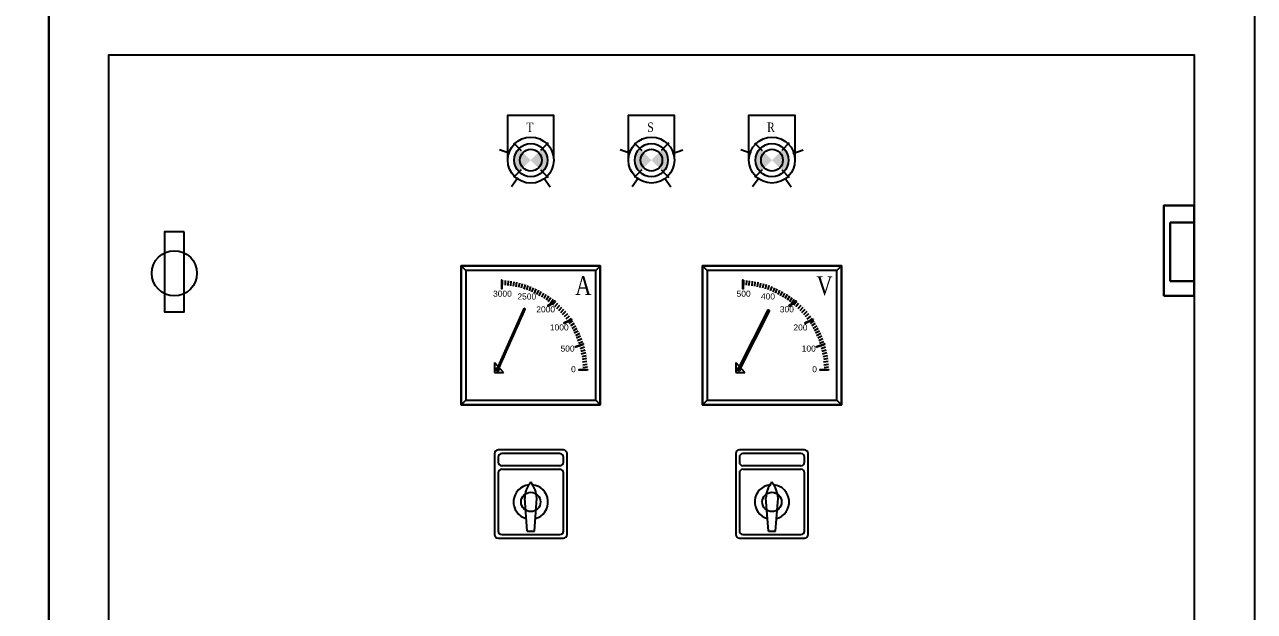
# Model space of a CAD drawing. Header units: millimetres. Extents: x 330554 to 656471, y 11007 to 130943.
# Drawn here: x 419137 to 419953, y 94821 to 95211 of the extents above; entities that cross this region are included whole.
import ezdxf
from ezdxf.enums import TextEntityAlignment as Align

# ---------------------------------------------------------------- set-up
doc = ezdxf.new("R2010")
doc.units = ezdxf.units.MM
doc.header["$LTSCALE"] = 6
doc.linetypes.add('CENTER2', pattern=[1.125, 0.75, -0.125, 0.125, -0.125])
for name, color, linetype in [('BASBAR', 1, 'Continuous'), ('KICHTHUOC', 3, 'Continuous'), ('thước đo', 3, 'Continuous'), ('đèn báo pha', 10, 'Continuous'), ('đường tâm', 30, 'CENTER2')]:
    doc.layers.add(name, color=color, linetype=linetype)
doc.layers.add('đường khung', color=7, linetype='Continuous', lineweight=30)
doc.styles.add('SIMPLEX', font='times.ttf', dxfattribs={"width": 0.7})
doc.styles.get("Standard").update_dxf_attribs({"font": 'VHELVCN.TTF', "height": 120})

msp = doc.modelspace()

# ---------------------------------------------------------------- hatches: boundary and pattern name
at = {"layer": 'KICHTHUOC', "ltscale": 8}
h = msp.add_hatch(color=2, dxfattribs=at)
h.paths.add_polyline_path([(419544.989, 95112.956, -0.1989124), (419541.767, 95120.734, -0.1989124), (419544.989, 95128.512), (419552.767, 95120.734)])
h.paths.add_polyline_path([(419560.545, 95112.956), (419552.767, 95120.734), (419560.545, 95128.512, -0.1989124), (419563.767, 95120.734, -0.1989124)])
at = {"layer": 'thước đo', "ltscale": 8}
h = msp.add_hatch(color=256, dxfattribs=at)
h.paths.add_polyline_path([(419464.963, 95112.946, -0.1989124), (419461.741, 95120.724, -0.1989124), (419464.963, 95128.502), (419472.741, 95120.724)])
h.paths.add_polyline_path([(419480.519, 95112.946), (419472.741, 95120.724), (419480.519, 95128.502, -0.1989124), (419483.741, 95120.724, -0.1989124)])
at = {"layer": 'thước đo', "linetype": 'ByBlock', "ltscale": 8}
h = msp.add_hatch(dxfattribs=at)
h.set_pattern_fill('ANSI31', color=0, scale=1.002, angle=-66, style=0)
h.set_pattern_definition([(201, (399233.42133, 86809.08572), (-0.0448855857, 0.1169309484), [])])
h.paths.add_polyline_path([(419468.172, 95022.349), (419450.239, 94982.073), (419451.155, 94981.665), (419469.087, 95021.942)])
h = msp.add_hatch(dxfattribs=at)
h.set_pattern_fill('ANSI31', color=0, scale=1.002, angle=63, style=0)
h.set_pattern_definition([(288, (425982.42165, 74126.79563), (0.1191198287, 0.03870437855), [])])
h.paths.add_polyline_path([(419631.185, 95020.924), (419611.17, 94981.642), (419610.277, 94982.097), (419630.292, 95021.379)])
h = msp.add_hatch(dxfattribs=at)
h.set_pattern_fill('ANSI31', color=0, scale=1.002, angle=-66, style=0)
h.set_pattern_definition([(201, (399282.26584, 86980.38005), (-0.0448855857, 0.1169309484), [])])
edge = h.paths.add_edge_path()
edge.add_arc((419450.697, 94981.869), 1.002, 0, 360)
h = msp.add_hatch(dxfattribs=at)
h.set_pattern_fill('ANSI31', color=0, scale=1.002, angle=63, style=0)
h.set_pattern_definition([(72, (426084.80349, 115691.18421), (0.1191198287, -0.03870437855), [])])
edge = h.paths.add_edge_path()
edge.add_arc((419610.723, 94981.869), 1.002, 0, 360)
h = msp.add_hatch(dxfattribs=at)
h.set_pattern_fill('ANSI31', color=0, scale=1.002, angle=63, style=0)
h.set_pattern_definition([(288, (426084.80349, 74272.55395), (0.1191198287, 0.03870437855), [])])
edge = h.paths.add_edge_path()
edge.add_arc((419610.723, 94981.869), 1.002, 0, 360)
at = {"layer": 'đèn báo pha', "ltscale": 8}
h = msp.add_hatch(color=1, dxfattribs=at)
h.paths.add_polyline_path([(419624.989, 95112.956, -0.1989124), (419621.767, 95120.734, -0.1989124), (419624.989, 95128.512), (419632.767, 95120.734)])
h.paths.add_polyline_path([(419640.545, 95112.956), (419632.767, 95120.734), (419640.545, 95128.512, -0.1989124), (419643.767, 95120.734, -0.1989124)])

# ---------------------------------------------------------------- linework, layer by layer
at = {"ltscale": 8}
for p, q in [((419457.491, 95143.051), (419457.491, 95150.675)), ((419537.517, 95143.06), (419537.517, 95150.685)), ((419617.517, 95143.06), (419617.517, 95150.685))]:
    msp.add_line(p, q, dxfattribs=at)
at = {"color": 8}
for p, q in [((419621.277, 95132.224), (419626.333, 95127.168)), ((419621.277, 95132.224), (419626.333, 95127.168)), ((419644.258, 95132.224), (419639.202, 95127.168)), ((419644.258, 95132.224), (419639.202, 95127.168)), ((419626.333, 95114.299), (419621.277, 95109.243)), ((419626.333, 95114.299), (419621.277, 95109.243)), ((419639.202, 95114.299), (419644.258, 95109.243)), ((419639.202, 95114.299), (419644.258, 95109.243))]:
    msp.add_line(p, q, dxfattribs=at)
at = {"ltscale": 8}
msp.add_circle((419632.767, 95120.734), 15.249, dxfattribs=at)
at = {"linetype": 'ByBlock', "lineweight": 18, "ltscale": 8}
msp.add_circle((419632.767, 95120.734), 7.225, dxfattribs=at)
at = {"layer": 'BASBAR', "color": 6}
for points in [[(419457.565, 95122.214), (419457.491, 95122.214), (419457.491, 95150.675), (419487.917, 95150.675), (419487.917, 95122.214)], [(419537.591, 95122.223), (419537.517, 95122.223), (419537.517, 95150.685), (419567.943, 95150.685), (419567.943, 95122.223)], [(419617.591, 95122.223), (419617.517, 95122.223), (419617.517, 95150.685), (419647.943, 95150.685), (419647.943, 95122.223)]]:
    msp.add_lwpolyline(points, dxfattribs=at)
at = {"layer": 'KICHTHUOC', "color": 2, "ltscale": 8}
for p, q in [((419541.277, 95132.224), (419546.333, 95127.168)), ((419564.258, 95132.224), (419559.202, 95127.168)), ((419538.875, 95125.248), (419532.013, 95127.477)), ((419566.66, 95125.248), (419573.522, 95127.477)), ((419546.333, 95114.299), (419541.277, 95109.243)), ((419559.202, 95114.299), (419564.258, 95109.243)), ((419544.181, 95108.916), (419539.94, 95103.079)), ((419561.353, 95108.916), (419565.594, 95103.079))]:
    msp.add_line(p, q, dxfattribs=at)
for radius in [15.249, 15.249, 11, 11, 11, 11, 11, 11, 11, 11, 11, 11, 11, 11, 11, 11, 11, 11, 11, 11, 11, 11, 11, 11, 11, 11, 11, 7.225, 7.225]:
    msp.add_circle((419552.767, 95120.734), radius, dxfattribs=at)
at = {"layer": 'KICHTHUOC', "ltscale": 8}
msp.add_circle((419632.767, 95120.734), 11, dxfattribs=at)
msp.add_circle((419632.767, 95120.734), 11, dxfattribs=at)
msp.add_circle((419632.767, 95120.734), 11, dxfattribs=at)
msp.add_circle((419632.767, 95120.734), 11, dxfattribs=at)
msp.add_circle((419632.767, 95120.734), 11, dxfattribs=at)
msp.add_circle((419632.767, 95120.734), 11, dxfattribs=at)
at = {"layer": 'thước đo', "ltscale": 8}
for p, q in [((419461.251, 95132.214), (419466.306, 95127.159)), ((419484.232, 95132.214), (419479.176, 95127.159)), ((419458.848, 95125.238), (419451.986, 95127.468)), ((419466.306, 95114.289), (419461.251, 95109.233)), ((419479.176, 95114.289), (419484.232, 95109.233)), ((419464.155, 95108.906), (419459.914, 95103.069)), ((419481.327, 95108.906), (419485.568, 95103.069))]:
    msp.add_line(p, q, dxfattribs=at)
at = {"layer": 'thước đo', "color": 0, "linetype": 'ByBlock', "ltscale": 8}
for p, q in [((419429.655, 95047.562), (419426.649, 95050.568)), ((419518.833, 95050.568), (419515.827, 95047.562)), ((419589.681, 95047.562), (419586.675, 95050.568)), ((419678.859, 95050.568), (419675.853, 95047.562)), ((419453.836, 95040.987), (419453.836, 95037.981)), ((419453.836, 95040.987), (419453.836, 95037.981)), ((419455.755, 95040.842), (419455.659, 95037.837)), ((419455.755, 95040.842), (419455.659, 95037.837)), ((419457.669, 95040.635), (419457.476, 95037.635)), ((419457.669, 95040.635), (419457.476, 95037.635)), ((419459.575, 95040.367), (419459.286, 95037.375)), ((419459.575, 95040.367), (419459.286, 95037.375)), ((419461.472, 95040.038), (419461.087, 95037.057)), ((419461.472, 95040.038), (419461.087, 95037.057)), ((419463.357, 95039.649), (419462.877, 95036.681)), ((419463.357, 95039.649), (419462.877, 95036.681)), ((419613.862, 95040.987), (419613.862, 95037.981)), ((419613.862, 95040.987), (419613.862, 95037.981)), ((419615.781, 95040.842), (419615.685, 95037.837)), ((419615.781, 95040.842), (419615.685, 95037.837)), ((419617.695, 95040.635), (419617.503, 95037.635)), ((419617.695, 95040.635), (419617.503, 95037.635)), ((419619.601, 95040.367), (419619.313, 95037.375)), ((419619.601, 95040.367), (419619.313, 95037.375)), ((419621.498, 95040.038), (419621.113, 95037.057)), ((419621.498, 95040.038), (419621.113, 95037.057)), ((419623.383, 95039.649), (419622.903, 95036.681)), ((419623.383, 95039.649), (419622.903, 95036.681)), ((419465.228, 95039.199), (419464.654, 95036.248)), ((419465.228, 95039.199), (419464.654, 95036.248)), ((419467.084, 95038.689), (419466.415, 95035.759)), ((419467.084, 95038.689), (419466.415, 95035.759)), ((419468.923, 95038.121), (419468.161, 95035.213)), ((419468.923, 95038.121), (419468.161, 95035.213)), ((419470.743, 95037.493), (419469.888, 95034.611)), ((419470.743, 95037.493), (419469.888, 95034.611)), ((419472.542, 95036.808), (419471.594, 95033.955)), ((419472.542, 95036.808), (419471.594, 95033.955)), ((419474.318, 95036.065), (419473.279, 95033.244)), ((419474.318, 95036.065), (419473.279, 95033.244)), ((419476.069, 95035.266), (419474.941, 95032.479)), ((419476.069, 95035.266), (419474.941, 95032.479)), ((419477.793, 95034.411), (419476.576, 95031.662)), ((419477.793, 95034.411), (419476.576, 95031.662)), ((419479.489, 95033.501), (419478.185, 95030.793)), ((419479.489, 95033.501), (419478.185, 95030.793)), ((419481.156, 95032.537), (419479.765, 95029.872)), ((419481.156, 95032.537), (419479.765, 95029.872)), ((419482.79, 95031.521), (419481.315, 95028.902)), ((419482.79, 95031.521), (419481.315, 95028.902)), ((419625.254, 95039.199), (419624.68, 95036.248)), ((419625.254, 95039.199), (419624.68, 95036.248)), ((419627.111, 95038.689), (419626.442, 95035.759)), ((419627.111, 95038.689), (419626.442, 95035.759)), ((419628.949, 95038.121), (419628.187, 95035.213)), ((419628.949, 95038.121), (419628.187, 95035.213)), ((419630.769, 95037.493), (419629.914, 95034.611)), ((419630.769, 95037.493), (419629.914, 95034.611)), ((419632.568, 95036.808), (419631.621, 95033.955)), ((419632.568, 95036.808), (419631.621, 95033.955)), ((419634.344, 95036.065), (419633.306, 95033.244)), ((419634.344, 95036.065), (419633.306, 95033.244)), ((419636.095, 95035.266), (419634.967, 95032.479)), ((419636.095, 95035.266), (419634.967, 95032.479)), ((419637.819, 95034.411), (419636.603, 95031.662)), ((419637.819, 95034.411), (419636.603, 95031.662)), ((419639.516, 95033.501), (419638.211, 95030.793)), ((419639.516, 95033.501), (419638.211, 95030.793)), ((419641.182, 95032.537), (419639.791, 95029.872)), ((419641.182, 95032.537), (419639.791, 95029.872)), ((419642.816, 95031.521), (419641.341, 95028.902)), ((419642.816, 95031.521), (419641.341, 95028.902)), ((419484.391, 95030.452), (419482.833, 95027.882)), ((419484.391, 95030.452), (419482.833, 95027.882)), ((419485.957, 95029.333), (419484.317, 95026.814)), ((419485.957, 95029.333), (419484.317, 95026.814)), ((419487.487, 95028.164), (419485.767, 95025.699)), ((419487.487, 95028.164), (419485.767, 95025.699)), ((419488.978, 95026.947), (419487.18, 95024.538)), ((419488.978, 95026.947), (419487.18, 95024.538)), ((419490.429, 95025.682), (419488.555, 95023.332)), ((419490.429, 95025.682), (419488.555, 95023.332)), ((419491.839, 95024.372), (419489.89, 95022.083)), ((419491.839, 95024.372), (419489.89, 95022.083)), ((419644.417, 95030.452), (419642.859, 95027.882)), ((419644.417, 95030.452), (419642.859, 95027.882)), ((419645.983, 95029.333), (419644.344, 95026.814)), ((419645.983, 95029.333), (419644.344, 95026.814)), ((419647.513, 95028.164), (419645.793, 95025.699)), ((419647.513, 95028.164), (419645.793, 95025.699)), ((419649.004, 95026.947), (419647.206, 95024.538)), ((419649.004, 95026.947), (419647.206, 95024.538)), ((419650.455, 95025.682), (419648.581, 95023.332)), ((419650.455, 95025.682), (419648.581, 95023.332)), ((419651.865, 95024.372), (419649.917, 95022.083)), ((419651.865, 95024.372), (419649.917, 95022.083)), ((419493.206, 95023.017), (419491.185, 95020.792)), ((419493.206, 95023.017), (419491.185, 95020.792)), ((419494.529, 95021.619), (419492.438, 95019.46)), ((419494.529, 95021.619), (419492.438, 95019.46)), ((419495.807, 95020.18), (419493.648, 95018.089)), ((419495.807, 95020.18), (419493.648, 95018.089)), ((419497.038, 95018.7), (419494.813, 95016.679)), ((419497.038, 95018.7), (419494.813, 95016.679)), ((419498.221, 95017.181), (419495.932, 95015.233)), ((419498.221, 95017.181), (419495.932, 95015.233)), ((419499.354, 95015.626), (419497.004, 95013.751)), ((419499.354, 95015.626), (419497.004, 95013.751)), ((419653.232, 95023.017), (419651.212, 95020.792)), ((419653.232, 95023.017), (419651.212, 95020.792)), ((419654.556, 95021.619), (419652.464, 95019.46)), ((419654.556, 95021.619), (419652.464, 95019.46)), ((419655.833, 95020.18), (419653.674, 95018.089)), ((419655.833, 95020.18), (419653.674, 95018.089)), ((419657.064, 95018.7), (419654.839, 95016.679)), ((419657.064, 95018.7), (419654.839, 95016.679)), ((419658.247, 95017.181), (419655.958, 95015.233)), ((419658.247, 95017.181), (419655.958, 95015.233)), ((419659.381, 95015.626), (419657.03, 95013.751)), ((419659.381, 95015.626), (419657.03, 95013.751)), ((419500.438, 95014.034), (419498.028, 95012.237)), ((419500.438, 95014.034), (419498.028, 95012.237)), ((419501.469, 95012.409), (419499.004, 95010.69)), ((419501.469, 95012.409), (419499.004, 95010.69)), ((419502.448, 95010.752), (419499.929, 95009.112)), ((419502.448, 95010.752), (419499.929, 95009.112)), ((419503.373, 95009.064), (419500.803, 95007.506)), ((419503.373, 95009.064), (419500.803, 95007.506)), ((419504.244, 95007.348), (419501.625, 95005.872)), ((419504.244, 95007.348), (419501.625, 95005.872)), ((419660.464, 95014.034), (419658.055, 95012.237)), ((419660.464, 95014.034), (419658.055, 95012.237)), ((419661.495, 95012.409), (419659.03, 95010.69)), ((419661.495, 95012.409), (419659.03, 95010.69)), ((419662.474, 95010.752), (419659.955, 95009.112)), ((419662.474, 95010.752), (419659.955, 95009.112)), ((419663.399, 95009.064), (419660.829, 95007.506)), ((419663.399, 95009.064), (419660.829, 95007.506)), ((419664.27, 95007.348), (419661.651, 95005.872)), ((419664.27, 95007.348), (419661.651, 95005.872)), ((419505.059, 95005.604), (419502.394, 95004.213)), ((419505.059, 95005.604), (419502.394, 95004.213)), ((419505.818, 95003.835), (419503.11, 95002.531)), ((419505.818, 95003.835), (419503.11, 95002.531)), ((419506.52, 95002.043), (419503.771, 95000.826)), ((419506.52, 95002.043), (419503.771, 95000.826)), ((419507.164, 95000.229), (419504.378, 94999.101)), ((419507.164, 95000.229), (419504.378, 94999.101)), ((419665.085, 95005.604), (419662.42, 95004.213)), ((419665.085, 95005.604), (419662.42, 95004.213)), ((419665.844, 95003.835), (419663.136, 95002.531)), ((419665.844, 95003.835), (419663.136, 95002.531)), ((419666.546, 95002.043), (419663.798, 95000.826)), ((419666.546, 95002.043), (419663.798, 95000.826)), ((419667.19, 95000.229), (419664.404, 94999.101)), ((419667.19, 95000.229), (419664.404, 94999.101)), ((419507.75, 94998.395), (419504.929, 94997.357)), ((419507.75, 94998.395), (419504.929, 94997.357)), ((419508.276, 94996.544), (419505.423, 94995.596)), ((419508.743, 94994.676), (419505.861, 94993.821)), ((419508.743, 94994.676), (419505.861, 94993.821)), ((419509.15, 94992.795), (419506.242, 94992.032)), ((419509.15, 94992.795), (419506.242, 94992.032)), ((419509.496, 94990.901), (419506.566, 94990.233)), ((419509.496, 94990.901), (419506.566, 94990.233)), ((419667.776, 94998.395), (419664.955, 94997.357)), ((419667.776, 94998.395), (419664.955, 94997.357)), ((419668.302, 94996.544), (419665.45, 94995.596)), ((419668.769, 94994.676), (419665.888, 94993.821)), ((419668.769, 94994.676), (419665.888, 94993.821)), ((419669.176, 94992.795), (419666.269, 94992.032)), ((419669.176, 94992.795), (419666.269, 94992.032)), ((419669.523, 94990.901), (419666.592, 94990.233)), ((419669.523, 94990.901), (419666.592, 94990.233)), ((419448.693, 94986.378), (419448.693, 94979.865)), ((419448.693, 94986.378), (419454.705, 94979.865)), ((419509.782, 94988.998), (419506.831, 94988.423)), ((419509.782, 94988.998), (419506.831, 94988.423)), ((419510.006, 94987.086), (419507.039, 94986.606)), ((419510.006, 94987.086), (419507.039, 94986.606)), ((419510.169, 94985.168), (419507.188, 94984.784)), ((419510.169, 94985.168), (419507.188, 94984.784)), ((419510.27, 94983.246), (419507.278, 94982.957)), ((419510.27, 94983.246), (419507.278, 94982.957)), ((419608.719, 94986.378), (419608.719, 94979.865)), ((419608.719, 94986.378), (419614.731, 94979.865)), ((419669.808, 94988.998), (419666.857, 94988.423)), ((419669.808, 94988.998), (419666.857, 94988.423)), ((419670.032, 94987.086), (419667.065, 94986.606)), ((419670.032, 94987.086), (419667.065, 94986.606)), ((419670.195, 94985.168), (419667.214, 94984.784)), ((419670.195, 94985.168), (419667.214, 94984.784)), ((419670.296, 94983.246), (419667.304, 94982.957)), ((419670.296, 94983.246), (419667.304, 94982.957)), ((419448.693, 94979.865), (419454.705, 94979.865)), ((419608.719, 94979.865), (419614.731, 94979.865)), ((419429.655, 94961.39), (419426.649, 94958.384)), ((419515.827, 94961.39), (419518.833, 94958.384)), ((419589.681, 94961.39), (419586.675, 94958.384)), ((419675.853, 94961.39), (419678.859, 94958.384)), ((419448.693, 94925.98), (419448.693, 94872.272)), ((419448.693, 94925.98), (419448.693, 94872.272)), ((419494.384, 94928.384), (419451.098, 94928.384)), ((419494.384, 94928.384), (419451.098, 94928.384)), ((419491.98, 94925.98), (419453.503, 94925.98)), ((419491.98, 94925.98), (419453.503, 94925.98)), ((419496.789, 94872.272), (419496.789, 94925.98)), ((419496.789, 94872.272), (419496.789, 94925.98)), ((419608.719, 94925.98), (419608.719, 94872.272)), ((419608.719, 94925.98), (419608.719, 94872.272)), ((419654.411, 94928.384), (419611.124, 94928.384)), ((419654.411, 94928.384), (419611.124, 94928.384)), ((419652.006, 94925.98), (419613.529, 94925.98)), ((419652.006, 94925.98), (419613.529, 94925.98)), ((419656.815, 94872.272), (419656.815, 94925.98)), ((419656.815, 94872.272), (419656.815, 94925.98)), ((419451.098, 94923.575), (419451.098, 94920.368)), ((419451.098, 94923.575), (419451.098, 94920.368)), ((419491.98, 94917.964), (419453.503, 94917.964)), ((419491.98, 94917.964), (419453.503, 94917.964)), ((419494.384, 94920.368), (419494.384, 94923.575)), ((419494.384, 94920.368), (419494.384, 94923.575)), ((419611.124, 94923.575), (419611.124, 94920.368)), ((419611.124, 94923.575), (419611.124, 94920.368)), ((419652.006, 94917.964), (419613.529, 94917.964)), ((419652.006, 94917.964), (419613.529, 94917.964)), ((419654.411, 94920.368), (419654.411, 94923.575)), ((419654.411, 94920.368), (419654.411, 94923.575)), ((419451.098, 94913.154), (419451.098, 94874.677)), ((419451.098, 94913.154), (419451.098, 94874.677)), ((419453.503, 94915.559), (419491.98, 94915.559)), ((419453.503, 94915.559), (419491.98, 94915.559)), ((419494.384, 94874.677), (419494.384, 94913.154)), ((419494.384, 94874.677), (419494.384, 94913.154)), ((419611.124, 94913.154), (419611.124, 94874.677)), ((419611.124, 94913.154), (419611.124, 94874.677)), ((419613.529, 94915.559), (419652.006, 94915.559)), ((419613.529, 94915.559), (419652.006, 94915.559)), ((419654.411, 94874.677), (419654.411, 94913.154)), ((419654.411, 94874.677), (419654.411, 94913.154)), ((419470.336, 94874.597), (419468.733, 94896.694)), ((419470.336, 94874.597), (419468.733, 94896.694)), ((419475.146, 94874.597), (419476.749, 94896.32)), ((419475.146, 94874.597), (419476.749, 94896.32)), ((419630.363, 94874.597), (419628.759, 94896.694)), ((419630.363, 94874.597), (419628.759, 94896.694)), ((419635.172, 94874.597), (419636.775, 94896.32)), ((419635.172, 94874.597), (419636.775, 94896.32)), ((419451.098, 94869.868), (419494.384, 94869.868)), ((419451.098, 94869.868), (419494.384, 94869.868)), ((419453.503, 94872.272), (419491.98, 94872.272)), ((419453.503, 94872.272), (419491.98, 94872.272)), ((419470.336, 94874.597), (419475.146, 94874.597)), ((419470.336, 94874.597), (419475.146, 94874.597)), ((419611.124, 94869.868), (419654.411, 94869.868)), ((419611.124, 94869.868), (419654.411, 94869.868)), ((419613.529, 94872.272), (419652.006, 94872.272)), ((419613.529, 94872.272), (419652.006, 94872.272)), ((419630.363, 94874.597), (419635.172, 94874.597)), ((419630.363, 94874.597), (419635.172, 94874.597))]:
    msp.add_line(p, q, dxfattribs=at)
for points in [[(419952.869, 93630.685), (418352.869, 93630.685), (418352.869, 95230.685), (419952.869, 95230.685)], [(419152.869, 93630.685), (418352.869, 93630.685), (418352.869, 95230.685), (419152.869, 95230.685)], [(419952.869, 93630.685), (419152.869, 93630.685), (419152.869, 95230.685), (419952.869, 95230.685)], [(419242.741, 95073.157), (419229.741, 95073.157), (419229.741, 95020.157), (419242.741, 95020.157)], [(419518.833, 94958.384), (419426.649, 94958.384), (419426.649, 95050.568), (419518.833, 95050.568)], [(419518.833, 94958.384), (419426.649, 94958.384), (419426.649, 95050.568), (419518.833, 95050.568)], [(419426.649, 94958.384), (419518.833, 94958.384), (419518.833, 95050.568), (419426.649, 95050.568)], [(419426.649, 94958.384), (419518.833, 94958.384), (419518.833, 95050.568), (419426.649, 95050.568)], [(419518.833, 94958.384), (419426.649, 94958.384), (419426.649, 95050.568), (419518.833, 95050.568)], [(419518.833, 94958.384), (419426.649, 94958.384), (419426.649, 95050.568), (419518.833, 95050.568)], [(419426.649, 94958.384), (419518.833, 94958.384), (419518.833, 95050.568), (419426.649, 95050.568)], [(419426.649, 94958.384), (419518.833, 94958.384), (419518.833, 95050.568), (419426.649, 95050.568)], [(419518.833, 94958.384), (419426.649, 94958.384), (419426.649, 95050.568), (419518.833, 95050.568)], [(419518.833, 94958.384), (419426.649, 94958.384), (419426.649, 95050.568), (419518.833, 95050.568)], [(419426.649, 94958.384), (419518.833, 94958.384), (419518.833, 95050.568), (419426.649, 95050.568)], [(419426.649, 94958.384), (419518.833, 94958.384), (419518.833, 95050.568), (419426.649, 95050.568)], [(419518.833, 94958.384), (419426.649, 94958.384), (419426.649, 95050.568), (419518.833, 95050.568)], [(419518.833, 94958.384), (419426.649, 94958.384), (419426.649, 95050.568), (419518.833, 95050.568)], [(419426.649, 94958.384), (419518.833, 94958.384), (419518.833, 95050.568), (419426.649, 95050.568)], [(419426.649, 94958.384), (419518.833, 94958.384), (419518.833, 95050.568), (419426.649, 95050.568)], [(419518.833, 94958.384), (419426.649, 94958.384), (419426.649, 95050.568), (419518.833, 95050.568)], [(419518.833, 94958.384), (419426.649, 94958.384), (419426.649, 95050.568), (419518.833, 95050.568)], [(419426.649, 94958.384), (419518.833, 94958.384), (419518.833, 95050.568), (419426.649, 95050.568)], [(419426.649, 94958.384), (419518.833, 94958.384), (419518.833, 95050.568), (419426.649, 95050.568)], [(419518.833, 94958.384), (419426.649, 94958.384), (419426.649, 95050.568), (419518.833, 95050.568)], [(419518.833, 94958.384), (419426.649, 94958.384), (419426.649, 95050.568), (419518.833, 95050.568)], [(419426.649, 94958.384), (419518.833, 94958.384), (419518.833, 95050.568), (419426.649, 95050.568)], [(419426.649, 94958.384), (419518.833, 94958.384), (419518.833, 95050.568), (419426.649, 95050.568)], [(419678.859, 94958.384), (419586.675, 94958.384), (419586.675, 95050.568), (419678.859, 95050.568)], [(419678.859, 94958.384), (419586.675, 94958.384), (419586.675, 95050.568), (419678.859, 95050.568)], [(419586.675, 94958.384), (419678.859, 94958.384), (419678.859, 95050.568), (419586.675, 95050.568)], [(419586.675, 94958.384), (419678.859, 94958.384), (419678.859, 95050.568), (419586.675, 95050.568)], [(419678.859, 94958.384), (419586.675, 94958.384), (419586.675, 95050.568), (419678.859, 95050.568)], [(419678.859, 94958.384), (419586.675, 94958.384), (419586.675, 95050.568), (419678.859, 95050.568)], [(419586.675, 94958.384), (419678.859, 94958.384), (419678.859, 95050.568), (419586.675, 95050.568)], [(419586.675, 94958.384), (419678.859, 94958.384), (419678.859, 95050.568), (419586.675, 95050.568)], [(419678.859, 94958.384), (419586.675, 94958.384), (419586.675, 95050.568), (419678.859, 95050.568)], [(419678.859, 94958.384), (419586.675, 94958.384), (419586.675, 95050.568), (419678.859, 95050.568)], [(419586.675, 94958.384), (419678.859, 94958.384), (419678.859, 95050.568), (419586.675, 95050.568)], [(419586.675, 94958.384), (419678.859, 94958.384), (419678.859, 95050.568), (419586.675, 95050.568)], [(419678.859, 94958.384), (419586.675, 94958.384), (419586.675, 95050.568), (419678.859, 95050.568)], [(419678.859, 94958.384), (419586.675, 94958.384), (419586.675, 95050.568), (419678.859, 95050.568)], [(419586.675, 94958.384), (419678.859, 94958.384), (419678.859, 95050.568), (419586.675, 95050.568)], [(419586.675, 94958.384), (419678.859, 94958.384), (419678.859, 95050.568), (419586.675, 95050.568)], [(419429.655, 94961.39), (419515.827, 94961.39), (419515.827, 95047.562), (419429.655, 95047.562)], [(419453.836, 95040.987), (419453.202, 95040.987), (419453.202, 95035.476), (419453.836, 95035.476)], [(419589.681, 94961.39), (419675.853, 94961.39), (419675.853, 95047.562), (419589.681, 95047.562)], [(419613.862, 95040.987), (419613.228, 95040.987), (419613.228, 95035.476), (419613.862, 95035.476)], [(419488.978, 95026.947), (419484.468, 95023.789), (419484.154, 95024.238), (419488.664, 95027.395)], [(419649.004, 95026.947), (419644.495, 95023.789), (419644.181, 95024.238), (419648.69, 95027.395)], [(419468.172, 95022.349), (419450.239, 94982.073), (419451.155, 94981.665), (419469.087, 95021.942)], [(419500.006, 95014.761), (419495.017, 95012.435), (419494.785, 95012.931), (419499.774, 95015.258)], [(419631.185, 95020.924), (419611.17, 94981.642), (419610.277, 94982.097), (419630.292, 95021.379)], [(419660.032, 95014.761), (419655.043, 95012.435), (419654.811, 95012.931), (419659.8, 95015.258)], [(419507.75, 94998.395), (419502.577, 94996.512), (419502.39, 94997.027), (419507.563, 94998.91)], [(419667.776, 94998.395), (419662.603, 94996.512), (419662.416, 94997.027), (419667.589, 94998.91)], [(419510.31, 94981.322), (419504.805, 94981.322), (419504.805, 94981.869), (419510.31, 94981.869)], [(419670.336, 94981.322), (419664.831, 94981.322), (419664.831, 94981.869), (419670.336, 94981.869)]]:
    msp.add_lwpolyline(points, close=True, dxfattribs=at)
at = {"layer": 'thước đo', "ltscale": 8}
for centre, radius in [((419472.741, 95120.724), 15.249), ((419472.741, 95120.724), 15.249), ((419472.741, 95120.724), 11), ((419472.741, 95120.724), 11), ((419472.741, 95120.724), 11), ((419472.741, 95120.724), 11), ((419472.741, 95120.724), 11), ((419472.741, 95120.724), 11), ((419472.741, 95120.724), 11), ((419472.741, 95120.724), 11), ((419472.741, 95120.724), 11), ((419472.741, 95120.724), 11), ((419472.741, 95120.724), 11), ((419472.741, 95120.724), 11), ((419472.741, 95120.724), 11), ((419472.741, 95120.724), 11), ((419472.741, 95120.724), 11), ((419472.741, 95120.724), 11), ((419472.741, 95120.724), 11), ((419472.741, 95120.724), 11), ((419472.741, 95120.724), 11), ((419472.741, 95120.724), 11), ((419472.741, 95120.724), 11), ((419472.741, 95120.724), 11), ((419472.741, 95120.724), 11), ((419472.741, 95120.724), 11), ((419472.741, 95120.724), 11), ((419632.767, 95120.734), 11), ((419472.741, 95120.724), 7.225), ((419472.741, 95120.724), 7.225)]:
    msp.add_circle(centre, radius, dxfattribs=at)
at = {"layer": 'thước đo', "color": 0, "linetype": 'ByBlock', "ltscale": 8}
for centre, radius in [((419236.241, 95045.657), 15), ((419450.697, 94981.869), 1.002), ((419610.723, 94981.869), 1.002), ((419610.723, 94981.869), 1.002), ((419472.741, 94893.916), 6.413), ((419472.741, 94893.916), 6.413), ((419632.767, 94893.916), 6.413), ((419632.767, 94893.916), 6.413)]:
    msp.add_circle(centre, radius, dxfattribs=at)
for centre, major_axis, start_param, end_param in [((419451.098, 94925.98), (-1.7, 1.7), -0.7853982, 0.7853982), ((419451.098, 94925.98), (-1.7, 1.7), -0.7853982, 0.7853982), ((419453.503, 94923.575), (-1.7, 1.7), -0.7853982, 0.7853982), ((419453.503, 94923.575), (-1.7, 1.7), -0.7853982, 0.7853982), ((419491.98, 94923.575), (1.7, 1.7), 5.4977871, 7.0685835), ((419491.98, 94923.575), (1.7, 1.7), 5.4977871, 7.0685835), ((419494.384, 94925.98), (1.7, 1.7), 5.4977871, 7.0685835), ((419494.384, 94925.98), (1.7, 1.7), 5.4977871, 7.0685835), ((419611.124, 94925.98), (-1.7, 1.7), -0.7853982, 0.7853982), ((419611.124, 94925.98), (-1.7, 1.7), -0.7853982, 0.7853982), ((419613.529, 94923.575), (-1.7, 1.7), -0.7853982, 0.7853982), ((419613.529, 94923.575), (-1.7, 1.7), -0.7853982, 0.7853982), ((419652.006, 94923.575), (1.7, 1.7), 5.4977871, 7.0685835), ((419652.006, 94923.575), (1.7, 1.7), 5.4977871, 7.0685835), ((419654.411, 94925.98), (1.7, 1.7), 5.4977871, 7.0685835), ((419654.411, 94925.98), (1.7, 1.7), 5.4977871, 7.0685835), ((419453.503, 94920.368), (1.7, 1.7), 2.3561945, 3.9269908), ((419453.503, 94920.368), (1.7, 1.7), 2.3561945, 3.9269908), ((419491.98, 94920.368), (-1.7, 1.7), 2.3561945, 3.9269908), ((419491.98, 94920.368), (-1.7, 1.7), 2.3561945, 3.9269908), ((419613.529, 94920.368), (1.7, 1.7), 2.3561945, 3.9269908), ((419613.529, 94920.368), (1.7, 1.7), 2.3561945, 3.9269908), ((419652.006, 94920.368), (-1.7, 1.7), 2.3561945, 3.9269908), ((419652.006, 94920.368), (-1.7, 1.7), 2.3561945, 3.9269908), ((419453.503, 94913.154), (-1.7, 1.7), -0.7853982, 0.7853982), ((419453.503, 94913.154), (-1.7, 1.7), -0.7853982, 0.7853982), ((419491.98, 94913.154), (1.7, 1.7), 5.4977871, 7.0685835), ((419491.98, 94913.154), (1.7, 1.7), 5.4977871, 7.0685835), ((419613.529, 94913.154), (-1.7, 1.7), -0.7853982, 0.7853982), ((419613.529, 94913.154), (-1.7, 1.7), -0.7853982, 0.7853982), ((419652.006, 94913.154), (1.7, 1.7), 5.4977871, 7.0685835), ((419652.006, 94913.154), (1.7, 1.7), 5.4977871, 7.0685835), ((419472.741, 94893.916), (-8.098, 8.098), -0.6721894, 2.0907256), ((419472.741, 94893.916), (-8.098, 8.098), -0.6721894, 2.0907256), ((419484.307, 94896.507), (11.013, 11.013), 1.6223361, 2.3682041), ((419484.307, 94896.507), (11.013, 11.013), 1.6223361, 2.3682041), ((419458.366, 94895.447), (-13.013, 13.013), 3.9744497, 4.6013808), ((419458.366, 94895.447), (-13.013, 13.013), 3.9744497, 4.6013808), ((419472.741, 94893.916), (-8.098, 8.098), 2.6226174, 5.3959971), ((419472.741, 94893.916), (-8.098, 8.098), 2.6226174, 5.3959971), ((419632.767, 94893.916), (-8.098, 8.098), -0.6721894, 2.0907256), ((419632.767, 94893.916), (-8.098, 8.098), -0.6721894, 2.0907256), ((419644.333, 94896.507), (11.013, 11.013), 1.6223361, 2.3682041), ((419644.333, 94896.507), (11.013, 11.013), 1.6223361, 2.3682041), ((419618.393, 94895.447), (-13.013, 13.013), 3.9744497, 4.6013808), ((419618.393, 94895.447), (-13.013, 13.013), 3.9744497, 4.6013808), ((419632.767, 94893.916), (-8.098, 8.098), 2.6226174, 5.3959971), ((419632.767, 94893.916), (-8.098, 8.098), 2.6226174, 5.3959971), ((419472.741, 94893.916), (4.535, 4.535), 5.497787143782016, 11.7809724509616), ((419472.741, 94893.916), (4.535, 4.535), 5.497787143782016, 11.7809724509616), ((419632.767, 94893.916), (4.535, 4.535), 5.497787143782016, 11.7809724509616), ((419632.767, 94893.916), (4.535, 4.535), 5.497787143782016, 11.7809724509616), ((419451.098, 94872.272), (1.7, 1.7), 2.3561945, 3.9269908), ((419451.098, 94872.272), (1.7, 1.7), 2.3561945, 3.9269908), ((419453.503, 94874.677), (1.7, 1.7), 2.3561945, 3.9269908), ((419453.503, 94874.677), (1.7, 1.7), 2.3561945, 3.9269908), ((419491.98, 94874.677), (-1.7, 1.7), 2.3561945, 3.9269908), ((419491.98, 94874.677), (-1.7, 1.7), 2.3561945, 3.9269908), ((419494.384, 94872.272), (-1.7, 1.7), 2.3561945, 3.9269908), ((419494.384, 94872.272), (-1.7, 1.7), 2.3561945, 3.9269908), ((419611.124, 94872.272), (1.7, 1.7), 2.3561945, 3.9269908), ((419611.124, 94872.272), (1.7, 1.7), 2.3561945, 3.9269908), ((419613.529, 94874.677), (1.7, 1.7), 2.3561945, 3.9269908), ((419613.529, 94874.677), (1.7, 1.7), 2.3561945, 3.9269908), ((419652.006, 94874.677), (-1.7, 1.7), 2.3561945, 3.9269908), ((419652.006, 94874.677), (-1.7, 1.7), 2.3561945, 3.9269908), ((419654.411, 94872.272), (-1.7, 1.7), 2.3561945, 3.9269908), ((419654.411, 94872.272), (-1.7, 1.7), 2.3561945, 3.9269908)]:
    msp.add_ellipse(centre, major_axis=major_axis, ratio=1, start_param=start_param, end_param=end_param, dxfattribs=at)
at = {"layer": 'đèn báo pha', "color": 1, "ltscale": 8}
for p, q in [((419457.491, 95120.542), (419457.491, 95143.051)), ((419537.517, 95120.552), (419537.517, 95143.06)), ((419617.517, 95120.552), (419617.517, 95143.06)), ((419618.875, 95125.248), (419612.013, 95127.477)), ((419646.66, 95125.248), (419653.522, 95127.477)), ((419624.181, 95108.916), (419619.94, 95103.079)), ((419641.353, 95108.916), (419645.594, 95103.079))]:
    msp.add_line(p, q, dxfattribs=at)
msp.add_lwpolyline([(419912.869, 93670.685), (419192.869, 93670.685), (419192.869, 95190.685), (419912.869, 95190.685)], close=True, dxfattribs=at)
for radius in [15.249, 11, 11, 11, 11, 11, 11, 11, 11, 11, 11, 11, 11, 7.225]:
    msp.add_circle((419632.767, 95120.734), radius, dxfattribs=at)
at = {"layer": 'đèn báo pha', "ltscale": 8}
msp.add_circle((419632.767, 95120.734), 11, dxfattribs=at)
msp.add_circle((419632.767, 95120.734), 11, dxfattribs=at)
msp.add_circle((419632.767, 95120.734), 11, dxfattribs=at)
msp.add_circle((419632.767, 95120.734), 11, dxfattribs=at)
msp.add_circle((419632.767, 95120.734), 11, dxfattribs=at)
msp.add_circle((419632.767, 95120.734), 11, dxfattribs=at)
at = {"layer": 'đường khung', "ltscale": 8}
for p, q in [((419912.869, 95090.685), (419892.869, 95090.685)), ((419892.869, 95090.685), (419892.869, 95030.685)), ((419912.869, 95090.685), (419892.869, 95090.685)), ((419892.869, 95090.685), (419892.869, 95030.685)), ((419912.869, 95090.685), (419912.869, 95030.685)), ((419912.869, 95079.249), (419896.966, 95079.249)), ((419896.966, 95079.249), (419896.966, 95040.337)), ((419896.966, 95040.337), (419912.869, 95040.337)), ((419892.869, 95030.685), (419912.869, 95030.685)), ((419892.869, 95030.685), (419912.869, 95030.685))]:
    msp.add_line(p, q, dxfattribs=at)
msp.add_lwpolyline([(419892.869, 95030.685), (419912.869, 95030.685), (419912.869, 95090.685), (419892.869, 95090.685)], close=True, dxfattribs=at)
at = {"layer": 'đường tâm', "ltscale": 8}
for p, q in [((419912.869, 95079.249), (419896.966, 95079.249)), ((419896.966, 95079.249), (419896.966, 95040.337)), ((419896.966, 95040.337), (419912.869, 95040.337))]:
    msp.add_line(p, q, dxfattribs=at)

# ---------------------------------------------------------------- texts
at = {"layer": 'KICHTHUOC', "color": 2, "ltscale": 8, "style": 'SIMPLEX', "width": 0.8}
msp.add_text('S', height=6.3, dxfattribs=at).set_placement((419552.18, 95142.563), align=Align.MIDDLE_CENTER)
at = {"layer": 'thước đo', "ltscale": 8, "style": 'SIMPLEX', "width": 0.8}
msp.add_text('T', height=6.3, dxfattribs=at).set_placement((419472.18, 95142.553), align=Align.MIDDLE_CENTER)
at = {"layer": 'thước đo', "color": 0, "linetype": 'ByBlock', "ltscale": 8, "style": 'SIMPLEX', "width": 0.8}
for s, p in [('A', (419507.607, 95037.451)), ('V', (419667.633, 95037.451))]:
    msp.add_text(s, height=12.525, dxfattribs=at).set_placement(p, align=Align.MIDDLE_CENTER)
at = {"layer": 'thước đo', "color": 0, "linetype": 'ByBlock', "ltscale": 8, "char_height": 19.6392, "width": 3720.37789, "attachment_point": 2}
for s, insert in [('{\\C6; \\P\\fArial|b0|i0|c0|p34;\\H0.20408x;\\C1;3000}', (419453.93, 95066.86)), ('{\\C6; \\P\\fArial|b0|i0|c0|p34;\\H0.20408x;\\C1;2500}', (419470.09, 95065.001)), ('{\\C6; \\P\\fArial|b0|i0|c0|p34;\\H0.20408x;\\C1;500}', (419613.956, 95066.86)), ('{\\C6; \\P\\fArial|b0|i0|c0|p34;\\H0.20408x;\\C1;400}', (419630.116, 95065.001)), ('{\\C6; \\P\\fArial|b0|i0|c0|p34;\\H0.20408x;\\C1;2000}', (419482.615, 95056.484)), ('{\\C6; \\P\\fArial|b0|i0|c0|p34;\\H0.20408x;\\C1;300}', (419642.641, 95056.484)), ('{\\C6; \\P\\fArial|b0|i0|c0|p34;\\H0.20408x;\\C1;1000}', (419491.633, 95044.46)), ('{\\C6; \\P\\fArial|b0|i0|c0|p34;\\H0.20408x;\\C1;200}', (419651.659, 95044.46)), ('{\\C6; \\P\\fArial|b0|i0|c0|p34;\\H0.20408x;\\C1;500}', (419497.144, 95030.432)), ('{\\C6; \\P\\fArial|b0|i0|c0|p34;\\H0.20408x;\\C1;100}', (419657.17, 95030.432)), ('{\\C6; \\P\\fArial|b0|i0|c0|p34;\\H0.20408x;\\C1;0}', (419501.024, 95016.76)), ('{\\C6; \\P\\fArial|b0|i0|c0|p34;\\H0.20408x;\\C1;0}', (419661.05, 95016.76))]:
    msp.add_mtext(s, dxfattribs=dict(at, insert=insert))
at = {"layer": 'đèn báo pha', "color": 1, "ltscale": 8, "style": 'SIMPLEX', "width": 0.8}
msp.add_text('R', height=6.3, dxfattribs=at).set_placement((419632.119, 95142.563), align=Align.MIDDLE_CENTER)

doc.saveas('drawing.dxf')
